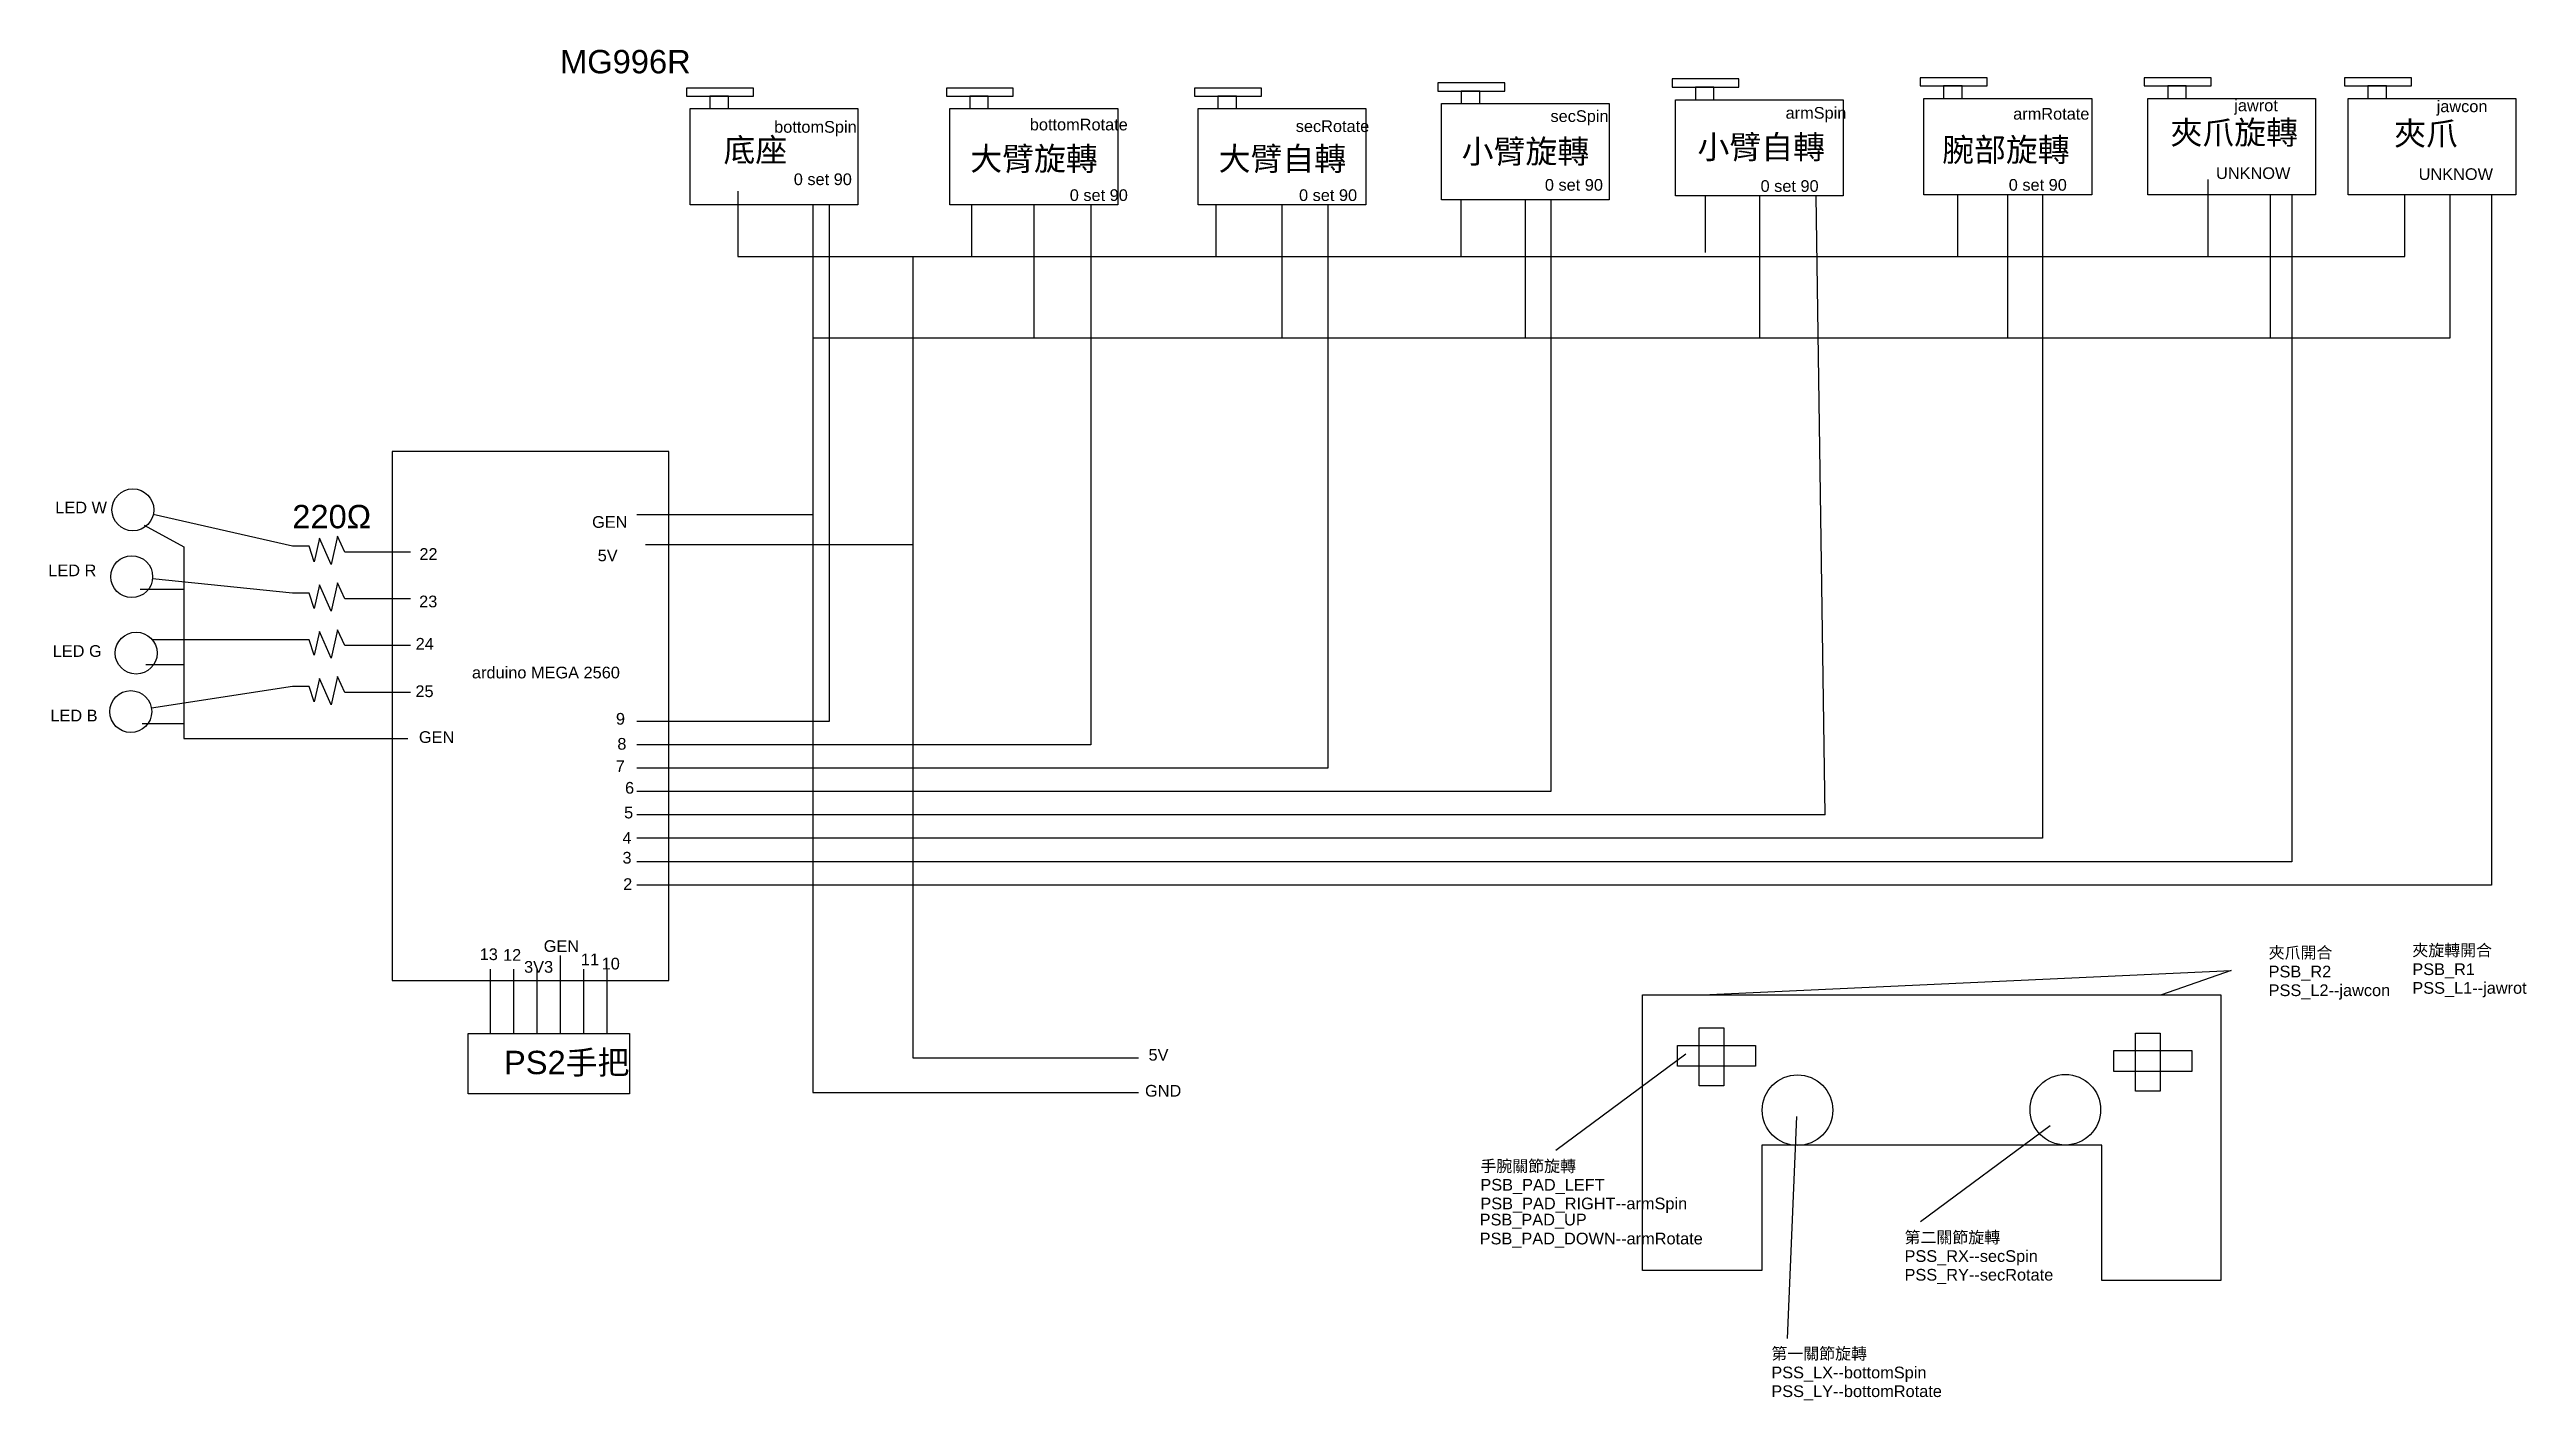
# Model space of a CAD drawing. Header units: millimetres. Extents: x -116 to 944, y -158 to 420.
import ezdxf

# ---------------------------------------------------------------- set-up
doc = ezdxf.new("R2010")
doc.units = ezdxf.units.MM
for name, color, linetype in [('圖層1', 2, 'Continuous'), ('接地', 91, 'Continuous'), ('火線', 1, 'Continuous'), ('訊號', 30, 'Continuous')]:
    doc.layers.add(name, color=color, linetype=linetype)
doc.styles.get("Standard").update_dxf_attribs({"font": 'arial.ttf'})

msp = doc.modelspace()

# ---------------------------------------------------------------- linework, layer by layer
for points in [[(156.4, 400.3), (185.1, 400.3), (185.1, 403.8), (156.4, 403.8)], [(267.6, 400.3), (296.2, 400.3), (296.2, 403.8), (267.6, 403.8)], [(373.8, 400.3), (402.5, 400.3), (402.5, 403.8), (373.8, 403.8)], [(477.9, 402.5), (506.5, 402.5), (506.5, 406), (477.9, 406)], [(578.1, 404.2), (606.7, 404.2), (606.7, 407.7), (578.1, 407.7)], [(588.1, 398.8), (596, 398.8), (596, 404.2), (588.1, 404.2)], [(684.3, 404.7), (713, 404.7), (713, 408.2), (684.3, 408.2)], [(694.3, 399.4), (702.3, 399.4), (702.3, 404.7), (694.3, 404.7)], [(780.2, 404.7), (808.8, 404.7), (808.8, 408.2), (780.2, 408.2)], [(790.2, 399.4), (798.1, 399.4), (798.1, 404.7), (790.2, 404.7)], [(865.8, 404.7), (894.5, 404.7), (894.5, 408.2), (865.8, 408.2)], [(875.9, 399.4), (883.8, 399.4), (883.8, 404.7), (875.9, 404.7)], [(157.9, 395), (229.7, 395), (229.7, 353.8), (157.9, 353.8)], [(166.4, 395), (174.4, 395), (174.4, 400.3), (166.4, 400.3)], [(269.1, 395), (340.9, 395), (340.9, 353.8), (269.1, 353.8)], [(277.6, 395), (285.5, 395), (285.5, 400.3), (277.6, 400.3)], [(375.3, 395), (447.1, 395), (447.1, 353.8), (375.3, 353.8)], [(383.8, 395), (391.8, 395), (391.8, 400.3), (383.8, 400.3)], [(479.4, 397.2), (551.2, 397.2), (551.2, 356), (479.4, 356)], [(487.9, 397.2), (495.8, 397.2), (495.8, 402.5), (487.9, 402.5)], [(579.6, 398.8), (651.4, 398.8), (651.4, 357.7), (579.6, 357.7)], [(685.8, 399.4), (757.7, 399.4), (757.7, 358.2), (685.8, 358.2)], [(781.7, 399.4), (853.5, 399.4), (853.5, 358.2), (781.7, 358.2)], [(867.4, 399.4), (939.2, 399.4), (939.2, 358.2), (867.4, 358.2)], [(30.4, 22), (148.9, 22), (148.9, 248.3), (30.4, 248.3)], [(589.7, 1.8), (600.3, 1.8), (600.3, -23), (589.7, -23)], [(63, -0.6), (132, -0.6), (132, -26.4), (63, -26.4)], [(580.5, -5.7), (613.9, -5.7), (613.9, -14.6), (580.5, -14.6)], [(767.2, -7.9), (800.6, -7.9), (800.6, -16.8), (767.2, -16.8)], [(776.4, -0.4), (787, -0.4), (787, -25.2), (776.4, -25.2)]]:
    msp.add_lwpolyline(points, close=True)
for points in [[(616.6, -48.3), (616.6, -102), (565.5, -102), (565.5, 16), (616.6, 16)], [(616.6, 16), (762, 16)], [(762, 16), (813, 16), (813, -106.2), (762, -106.2), (762, -48.3)], [(762, -48.3), (616.6, -48.3)]]:
    msp.add_lwpolyline(points)
for centre, radius in [((-80.5, 223.4), 8.96), ((-81, 194.8), 8.96), ((-79.1, 162.1), 8.96), ((-81.4, 137.1), 8.96), ((631.8, -33.4), 15.1), ((746.4, -33.2), 15.1)]:
    msp.add_circle(centre, radius)
at = {"layer": '圖層1'}
for p, q in [((591.1, 16), (817.4, 26.3)), ((817.4, 26.3), (787.5, 16)), ((584, -9.5), (528.4, -50.7)), ((631.4, -36.1), (627.4, -131)), ((739.9, -40.1), (684.4, -81.2))]:
    msp.add_line(p, q, dxfattribs=at)
at = {"layer": '接地'}
for p, q in [((210.5, 353.8), (210.5, 297)), ((305, 353.8), (305, 297)), ((411.2, 353.8), (411.2, 297)), ((515.3, 356), (515.3, 297)), ((615.5, 357.7), (615.5, 297)), ((721.7, 358.2), (721.7, 297)), ((834.2, 297), (834.2, 358.2)), ((911.1, 297), (911.1, 358.2)), ((210.5, 297), (911.1, 297)), ((210.5, 297), (210.5, -25.9)), ((-75.6, 216.9), (-58.7, 207.5)), ((210.5, 221.2), (135.1, 221.2)), ((-58.7, 207.5), (-58.7, 125.6)), ((-77.4, 189.4), (-58.7, 189.4)), ((-75, 157.3), (-58.7, 157.3)), ((-76.5, 132), (-58.7, 132)), ((-58.7, 125.6), (37.2, 125.6)), ((102.5, -0.6), (102.5, 32.7)), ((210.5, -25.9), (349.8, -25.9))]:
    msp.add_line(p, q, dxfattribs=at)
at = {"layer": '火線'}
for p, q in [((807.5, 331.8), (807.5, 364.7)), ((178.3, 359.7), (178.3, 331.8)), ((278.4, 353.8), (278.4, 331.8)), ((382.9, 353.8), (382.9, 331.8)), ((487.7, 356), (487.7, 331.8)), ((592.3, 357.7), (592.3, 333.5)), ((700.2, 358.2), (700.2, 331.8)), ((891.7, 331.8), (891.7, 358.2)), ((178.3, 331.8), (891.7, 331.8)), ((253.3, 331.8), (253.3, 208.6)), ((138.8, 208.6), (253.3, 208.6)), ((253.3, 208.6), (253.3, -11)), ((92.5, -0.6), (92.5, 26.9)), ((253.3, -11), (349.8, -11))]:
    msp.add_line(p, q, dxfattribs=at)
at = {"layer": '訊號'}
for p, q in [((217.4, 353.8), (217.4, 132.9)), ((329.4, 353.8), (329.4, 122.9)), ((430.8, 353.8), (430.8, 112.9)), ((526.2, 356), (526.2, 150.3)), ((643.6, 92.9), (639.8, 357.7)), ((736.6, 358.2), (736.6, 82.9)), ((843.4, 358.2), (843.4, 72.9)), ((928.7, 358.2), (928.7, 62.9)), ((-12.2, 207.8), (-71.8, 221.4)), ((7, 212.1), (4.4, 200)), ((10.2, 205.3), (7, 212.1)), ((-5, 207.8), (-12.2, 207.8)), ((-2.9, 201.2), (-5, 207.8)), ((-0.6, 211.3), (-2.9, 201.2)), ((4.4, 200), (-0.6, 211.3)), ((38.3, 205.3), (10.2, 205.3)), ((-12.2, 187.8), (-72.1, 193.9)), ((-0.6, 191.3), (-2.9, 181.2)), ((4.4, 180), (-0.6, 191.3)), ((7, 192.1), (4.4, 180)), ((10.2, 185.3), (7, 192.1)), ((-5, 187.8), (-12.2, 187.8)), ((-2.9, 181.2), (-5, 187.8)), ((38.3, 185.3), (10.2, 185.3)), ((-0.6, 171.3), (-2.9, 161.2)), ((4.4, 160), (-0.6, 171.3)), ((7, 172.1), (4.4, 160)), ((10.2, 165.3), (7, 172.1)), ((-12.2, 167.8), (-72.1, 167.8)), ((-5, 167.8), (-12.2, 167.8)), ((-2.9, 161.2), (-5, 167.8)), ((38.3, 165.3), (10.2, 165.3)), ((-0.6, 151.3), (-2.9, 141.2)), ((4.4, 140), (-0.6, 151.3)), ((7, 152.1), (4.4, 140)), ((10.2, 145.3), (7, 152.1)), ((526.2, 150.3), (526.2, 102.9)), ((-12.2, 147.8), (-72.6, 138.5)), ((-5, 147.8), (-12.2, 147.8)), ((-2.9, 141.2), (-5, 147.8)), ((38.3, 145.3), (10.2, 145.3)), ((217.4, 132.9), (135.2, 132.9)), ((329.4, 122.9), (135.2, 122.9)), ((430.8, 112.9), (135.2, 112.9)), ((526.2, 102.9), (135.2, 102.9)), ((643.6, 92.9), (135.2, 92.9)), ((736.6, 82.9), (135.2, 82.9)), ((843.4, 72.9), (135.2, 72.9)), ((928.7, 62.9), (135.2, 62.9)), ((72.5, -0.6), (72.5, 26.9)), ((82.5, -0.6), (82.5, 26.9)), ((112.5, -0.6), (112.5, 26.9)), ((122.5, -0.6), (122.5, 26.9))]:
    msp.add_line(p, q, dxfattribs=at)

# ---------------------------------------------------------------- texts
for s, height, p in [('MG996R', 10, (102.3, 410.1)), ('底座', 10, (172.2, 372.3)), ('小臂旋轉', 10, (488.1, 371.7)), ('小臂自轉', 10, (589, 373.6)), ('腕部旋轉', 10, (693.7, 372.4)), ('夾爪旋轉', 10, (791.4, 379.8)), ('夾爪', 10, (887.1, 379.4)), ('大臂旋轉', 10, (277.8, 368.6)), ('大臂自轉', 10, (384.1, 368.6)), ('0 set 90', 5, (202.3, 362.3)), ('0 set 90', 5, (320.4, 355.5)), ('0 set 90', 5, (418.5, 355.5)), ('0 set 90', 5, (523.7, 359.9)), ('0 set 90', 5, (616, 359.4)), ('0 set 90', 5, (722.2, 359.9)), ('UNKNOW', 5, (810.9, 364.9)), ('UNKNOW', 5, (897.6, 364.5)), ('LED W', 5, (-113.7, 221.9)), ('220Ω', 10, (-12.3, 215.5)), ('GEN', 5, (116, 215.7)), ('22', 5, (42.1, 202)), ('5V', 5, (118.4, 201.4)), ('LED R', 5, (-116.7, 195)), ('23', 5, (42, 181.7)), ('LED G', 5, (-114.8, 160.5)), ('24', 5, (40.5, 163.6)), ('arduino MEGA 2560', 5, (64.6, 151.3)), ('LED B', 5, (-115.8, 132.9)), ('25', 5, (40.4, 143.3)), ('GEN', 5, (41.9, 123.7)), ('9', 5, (126.2, 131.5)), ('8', 5, (126.8, 120.8)), ('7', 5, (126.1, 111.2)), ('6', 5, (130.1, 102)), ('5', 5, (129.7, 91.4)), ('4', 5, (129, 80.6)), ('3', 5, (129, 72.1)), ('2', 5, (129.3, 60.8)), ('13', 5, (67.9, 30.8)), ('12', 5, (77.9, 30.5)), ('GEN', 5, (95.3, 34.3)), ('11', 5, (111.2, 28.6)), ('10', 5, (120.1, 26.8)), ('3V3', 5, (86.9, 25.4)), ('PS2手把', 10, (78.3, -18)), ('5V', 5, (354.1, -12.2)), ('GND', 5, (352.6, -27.6))]:
    msp.add_text(s, height=height).set_placement(p)
at = {"char_height": 5, "attachment_point": 1}
for s, insert, width in [('secSpin', (526.1, 394.3), 25.362), ('armSpin', (626.7, 395.7), 26.54), ('armRotate', (724.1, 395.3), 33.67), ('jawrot', (818.7, 398.9), 22.325), ('jawcon', (905.3, 398.5), 22.325), ('bottomSpin', (193.9, 389.7), 36.116), ('bottomRotate', (303.3, 390.7), 43.246), ('secRotate', (417.1, 390), 32.492)]:
    msp.add_mtext(s, dxfattribs=dict(at, insert=insert, width=width))
at = {"layer": '圖層1'}
for s, p in [('夾爪開合', (833.4, 31.5)), ('夾旋轉開合', (894.9, 32.5)), ('PSB_R2', (833.4, 23.4)), ('PSB_R1', (894.9, 24.4)), ('PSS_L1--jawrot', (894.9, 16.4)), ('PSS_L2--jawcon', (833.4, 15.4)), ('手腕關節旋轉', (496.1, -59.8)), ('PSB_PAD_LEFT', (496.1, -67.8)), ('PSB_PAD_RIGHT--armSpin', (496.1, -75.8)), ('PSB_PAD_UP', (495.8, -82.7)), ('第二關節旋轉', (677.6, -90.3)), ('PSB_PAD_DOWN--armRotate', (495.8, -90.8)), ('PSS_RX--secSpin ', (677.6, -98.3)), ('PSS_RY--secRotate', (677.6, -106.3)), ('第一關節旋轉', (620.6, -140)), ('PSS_LX--bottomSpin ', (620.6, -148.1)), ('PSS_LY--bottomRotate', (620.6, -156.1))]:
    msp.add_text(s, height=5, dxfattribs=at).set_placement(p)

doc.saveas('drawing.dxf')
